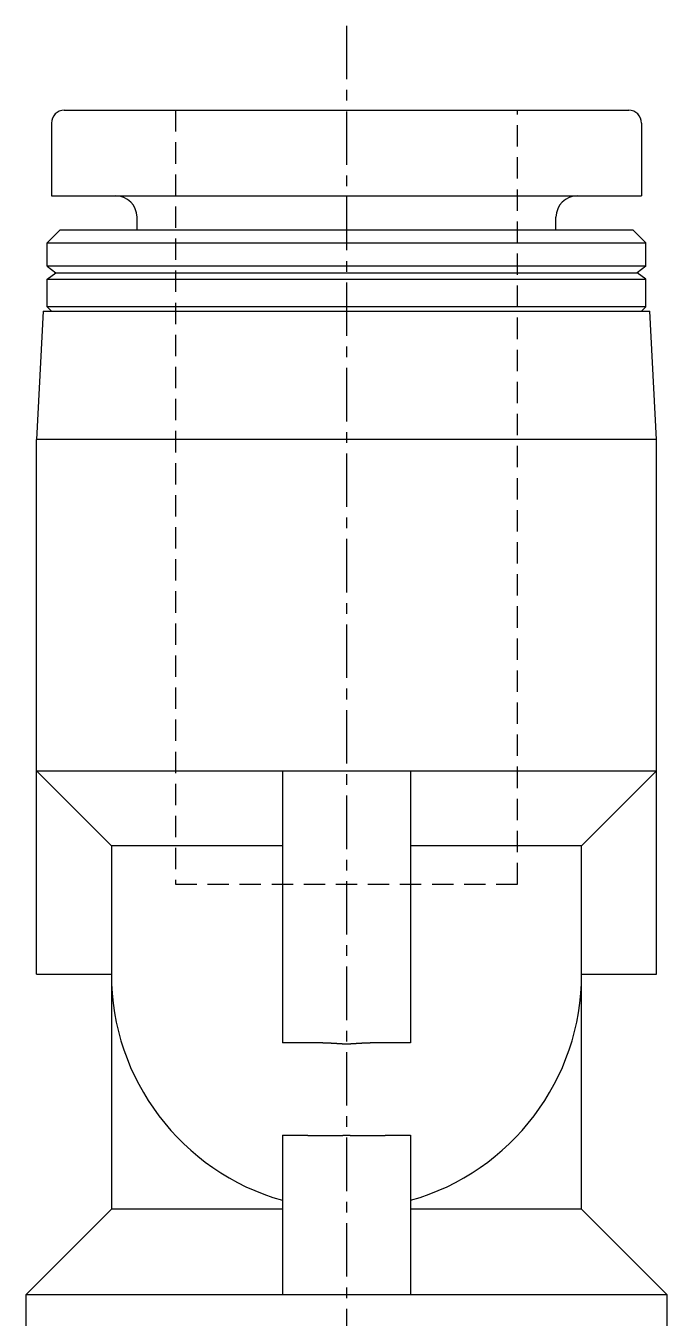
# Model space of a CAD drawing. Extents: x -2 to 109, y -27 to 83.
# Drawn here: x 92.69 to 107.69, y 22.41 to 52.63 of the extents above; entities that cross this region are included whole.
import ezdxf

# ---------------------------------------------------------------- set-up
doc = ezdxf.new("R2010")
doc.units = 0
doc.linetypes.add('CENTER', pattern=[2, 1.25, -0.25, 0.25, -0.25])
doc.linetypes.add('DASHED', pattern=[0.75, 0.5, -0.25])
doc.layers.get('0').update_dxf_attribs({"linetype": 'CONTINUOUS'})
doc.layers.add('CENTER', color=1, linetype='CENTER')

msp = doc.modelspace()

# ---------------------------------------------------------------- linework, layer by layer
at = {"color": 7, "linetype": 'CONTINUOUS'}
for p, q in [((93.587, 50.652), (106.787, 50.652)), ((93.287, 50.352), (93.287, 48.652)), ((107.087, 50.352), (107.087, 48.652)), ((93.287, 48.652), (107.087, 48.652)), ((95.287, 47.852), (95.287, 48.152)), ((105.087, 47.852), (105.087, 48.152)), ((93.187, 47.552), (93.487, 47.852)), ((93.487, 47.852), (106.887, 47.852)), ((107.187, 47.552), (106.887, 47.852)), ((93.187, 47.552), (107.187, 47.552)), ((93.187, 47.002), (93.187, 47.552)), ((107.187, 47.002), (107.187, 47.552)), ((107.187, 47.002), (93.187, 47.002)), ((93.187, 47.002), (93.387, 46.852)), ((93.187, 46.702), (93.387, 46.852)), ((93.387, 46.852), (106.987, 46.852)), ((107.187, 47.002), (106.987, 46.852)), ((107.187, 46.702), (106.987, 46.852)), ((93.187, 46.702), (107.187, 46.702)), ((93.187, 46.052), (93.187, 46.702)), ((107.187, 46.052), (107.187, 46.702)), ((93.094, 45.952), (92.937, 42.952)), ((93.094, 45.952), (107.28, 45.952)), ((107.187, 46.052), (93.187, 46.052)), ((93.287, 45.952), (93.187, 46.052)), ((107.087, 45.952), (107.187, 46.052)), ((107.437, 42.952), (107.28, 45.952)), ((92.937, 30.452), (92.937, 42.952)), ((107.437, 42.952), (92.937, 42.952)), ((107.437, 30.452), (107.437, 42.952)), ((92.937, 35.202), (94.687, 33.452)), ((92.937, 35.202), (107.437, 35.202)), ((98.687, 35.202), (98.687, 28.845)), ((101.687, 35.202), (101.687, 28.845)), ((105.687, 33.452), (107.437, 35.202)), ((94.687, 33.452), (94.687, 24.952)), ((98.687, 33.452), (94.687, 33.452)), ((105.687, 33.452), (101.687, 33.452)), ((105.687, 24.952), (105.687, 33.452)), ((92.937, 30.452), (94.687, 30.452)), ((105.687, 30.452), (107.437, 30.452)), ((98.687, 26.686), (98.687, 22.952)), ((101.687, 26.686), (101.687, 22.952)), ((94.687, 24.952), (92.687, 22.952)), ((98.687, 24.952), (94.687, 24.952)), ((105.687, 24.952), (101.687, 24.952)), ((107.687, 22.952), (105.687, 24.952)), ((107.687, 22.952), (92.687, 22.952)), ((92.687, 22.952), (92.687, 19.952)), ((107.687, 19.952), (107.687, 22.952))]:
    msp.add_line(p, q, dxfattribs=at)
at = {"color": 3, "linetype": 'DASHED'}
for p, q in [((96.187, 50.652), (96.187, 32.552)), ((104.187, 32.552), (104.187, 50.652)), ((96.187, 32.552), (104.187, 32.552))]:
    msp.add_line(p, q, dxfattribs=at)
at = {"color": 7}
for points in [[(100.187, 28.809, 0), (100.184, 28.809, 0), (100.18, 28.809, 0), (100.177, 28.81, 0), (100.174, 28.81, 0), (100.17, 28.81, 0), (100.167, 28.811, 0), (100.164, 28.811, 0), (100.16, 28.811, 0), (100.157, 28.811, 0), (100.154, 28.811, 0), (100.15, 28.812, 0), (100.147, 28.812, 0), (100.143, 28.812, 0), (100.14, 28.812, 0), (100.137, 28.813, 0), (100.133, 28.813, 0), (100.13, 28.813, 0), (100.127, 28.813, 0), (100.123, 28.814, 0), (100.12, 28.814, 0), (100.117, 28.814, 0), (100.113, 28.814, 0), (100.11, 28.814, 0), (100.107, 28.815, 0), (100.103, 28.815, 0), (100.1, 28.815, 0), (100.097, 28.816, 0), (100.093, 28.816, 0), (100.09, 28.816, 0), (100.087, 28.816, 0), (100.083, 28.817, 0), (100.08, 28.817, 0), (100.076, 28.817, 0), (100.073, 28.817, 0), (100.07, 28.817, 0), (100.066, 28.818, 0), (100.063, 28.818, 0), (100.06, 28.818, 0), (100.056, 28.818, 0), (100.053, 28.819, 0), (100.05, 28.819, 0), (100.046, 28.819, 0), (100.043, 28.819, 0), (100.04, 28.82, 0), (100.036, 28.82, 0), (100.033, 28.82, 0), (100.03, 28.82, 0), (100.026, 28.82, 0), (100.023, 28.821, 0), (100.02, 28.821, 0), (100.016, 28.821, 0), (100.013, 28.821, 0), (100.009, 28.822, 0), (100.006, 28.822, 0), (100.003, 28.822, 0), (99.999, 28.822, 0), (99.996, 28.823, 0), (99.993, 28.823, 0), (99.989, 28.823, 0), (99.986, 28.823, 0), (99.983, 28.823, 0), (99.979, 28.824, 0), (99.976, 28.824, 0), (99.973, 28.824, 0), (99.969, 28.824, 0), (99.966, 28.824, 0), (99.963, 28.825, 0), (99.959, 28.825, 0), (99.956, 28.825, 0), (99.953, 28.825, 0), (99.949, 28.825, 0), (99.946, 28.826, 0), (99.942, 28.826, 0), (99.939, 28.826, 0), (99.936, 28.826, 0), (99.932, 28.826, 0), (99.929, 28.826, 0), (99.926, 28.827, 0), (99.922, 28.827, 0), (99.919, 28.827, 0), (99.916, 28.827, 0), (99.912, 28.828, 0), (99.909, 28.828, 0), (99.906, 28.828, 0), (99.902, 28.828, 0), (99.899, 28.828, 0), (99.895, 28.828, 0), (99.892, 28.828, 0), (99.889, 28.829, 0), (99.885, 28.829, 0), (99.882, 28.829, 0), (99.879, 28.829, 0), (99.875, 28.829, 0), (99.872, 28.83, 0), (99.869, 28.83, 0), (99.865, 28.83, 0), (99.862, 28.83, 0), (99.859, 28.83, 0), (99.855, 28.83, 0), (99.852, 28.831, 0), (99.849, 28.831, 0), (99.845, 28.831, 0), (99.842, 28.831, 0), (99.838, 28.831, 0), (99.835, 28.831, 0), (99.832, 28.831, 0), (99.828, 28.832, 0), (99.825, 28.832, 0), (99.822, 28.832, 0), (99.818, 28.832, 0), (99.815, 28.832, 0), (99.812, 28.832, 0), (99.808, 28.833, 0), (99.805, 28.833, 0), (99.802, 28.833, 0), (99.798, 28.833, 0), (99.795, 28.833, 0), (99.791, 28.833, 0), (99.788, 28.834, 0), (99.785, 28.834, 0), (99.781, 28.834, 0), (99.778, 28.834, 0), (99.775, 28.834, 0), (99.771, 28.834, 0), (99.768, 28.834, 0), (99.765, 28.834, 0), (99.761, 28.835, 0), (99.758, 28.835, 0), (99.755, 28.835, 0), (99.751, 28.835, 0), (99.748, 28.835, 0), (99.745, 28.835, 0), (99.741, 28.835, 0), (99.738, 28.836, 0), (99.734, 28.836, 0), (99.731, 28.836, 0), (99.728, 28.836, 0), (99.724, 28.836, 0), (99.721, 28.836, 0), (99.718, 28.836, 0), (99.714, 28.837, 0), (99.711, 28.837, 0), (99.708, 28.837, 0), (99.704, 28.837, 0), (99.701, 28.837, 0), (99.698, 28.837, 0), (99.694, 28.837, 0), (99.691, 28.837, 0), (99.688, 28.838, 0), (99.684, 28.838, 0), (99.681, 28.838, 0), (99.677, 28.838, 0), (99.674, 28.838, 0), (99.671, 28.838, 0), (99.667, 28.838, 0), (99.664, 28.838, 0), (99.661, 28.838, 0), (99.657, 28.839, 0), (99.654, 28.839, 0), (99.651, 28.839, 0), (99.647, 28.839, 0), (99.644, 28.839, 0), (99.641, 28.839, 0), (99.637, 28.839, 0), (99.634, 28.839, 0), (99.63, 28.84, 0), (99.627, 28.84, 0), (99.624, 28.84, 0), (99.62, 28.84, 0), (99.617, 28.84, 0), (99.614, 28.84, 0), (99.61, 28.84, 0), (99.607, 28.84, 0), (99.604, 28.84, 0), (99.6, 28.84, 0), (99.597, 28.84, 0), (99.594, 28.84, 0), (99.59, 28.841, 0), (99.587, 28.841, 0), (99.584, 28.841, 0), (99.58, 28.841, 0), (99.577, 28.841, 0), (99.573, 28.841, 0), (99.57, 28.841, 0), (99.567, 28.841, 0), (99.563, 28.841, 0), (99.56, 28.841, 0), (99.557, 28.841, 0), (99.553, 28.842, 0), (99.55, 28.842, 0), (99.547, 28.842, 0), (99.543, 28.842, 0), (99.54, 28.842, 0), (99.537, 28.842, 0), (99.533, 28.842, 0), (99.53, 28.842, 0), (99.526, 28.842, 0), (99.523, 28.842, 0), (99.52, 28.842, 0), (99.516, 28.842, 0), (99.513, 28.843, 0), (99.51, 28.843, 0), (99.506, 28.843, 0), (99.503, 28.843, 0), (99.5, 28.843, 0), (99.496, 28.843, 0), (99.493, 28.843, 0), (99.49, 28.843, 0), (99.486, 28.843, 0), (99.483, 28.843, 0), (99.479, 28.843, 0), (99.476, 28.843, 0), (99.473, 28.843, 0), (99.469, 28.843, 0), (99.466, 28.843, 0), (99.463, 28.843, 0), (99.459, 28.843, 0), (99.456, 28.843, 0), (99.453, 28.843, 0), (99.449, 28.844, 0), (99.446, 28.844, 0), (99.442, 28.844, 0), (99.439, 28.844, 0), (99.436, 28.844, 0), (99.432, 28.844, 0), (99.429, 28.844, 0), (99.426, 28.844, 0), (99.422, 28.844, 0), (99.419, 28.844, 0), (99.416, 28.844, 0), (99.412, 28.844, 0), (99.409, 28.844, 0), (99.406, 28.844, 0), (99.402, 28.844, 0), (99.399, 28.844, 0), (99.395, 28.844, 0), (99.392, 28.844, 0), (99.389, 28.844, 0), (99.385, 28.844, 0), (99.382, 28.844, 0), (99.379, 28.844, 0), (99.375, 28.844, 0), (99.372, 28.845, 0), (99.369, 28.845, 0), (99.365, 28.845, 0), (99.362, 28.845, 0), (99.359, 28.845, 0), (99.355, 28.845, 0), (99.352, 28.845, 0), (99.349, 28.845, 0), (99.345, 28.845, 0), (99.342, 28.845, 0), (99.338, 28.845, 0), (99.335, 28.845, 0), (99.332, 28.845, 0), (99.328, 28.845, 0), (99.325, 28.845, 0), (99.322, 28.845, 0), (99.318, 28.845, 0), (99.315, 28.845, 0), (99.311, 28.845, 0), (99.308, 28.845, 0), (99.305, 28.845, 0), (99.302, 28.845, 0), (99.298, 28.845, 0), (99.295, 28.845, 0), (99.291, 28.845, 0), (99.288, 28.845, 0), (99.285, 28.845, 0), (99.281, 28.845, 0), (99.278, 28.845, 0), (99.275, 28.845, 0), (99.271, 28.845, 0), (99.268, 28.845, 0), (99.264, 28.845, 0), (99.261, 28.845, 0), (99.258, 28.845, 0), (99.254, 28.845, 0), (99.251, 28.845, 0), (99.248, 28.845, 0), (99.244, 28.845, 0), (99.241, 28.845, 0), (99.238, 28.845, 0), (99.234, 28.845, 0), (99.231, 28.845, 0), (99.228, 28.845, 0), (99.224, 28.845, 0), (99.221, 28.845, 0), (99.218, 28.845, 0), (99.214, 28.845, 0), (99.211, 28.845, 0), (99.207, 28.845, 0), (99.204, 28.845, 0), (99.201, 28.845, 0), (99.197, 28.845, 0), (99.194, 28.845, 0), (99.191, 28.845, 0), (99.187, 28.845, 0), (99.184, 28.845, 0), (99.181, 28.845, 0), (99.177, 28.845, 0), (99.174, 28.845, 0), (99.171, 28.845, 0), (99.167, 28.845, 0), (99.164, 28.845, 0), (99.16, 28.845, 0), (99.157, 28.845, 0), (99.154, 28.845, 0), (99.15, 28.845, 0), (99.147, 28.845, 0), (99.144, 28.845, 0), (99.14, 28.845, 0), (99.137, 28.844, 0), (99.134, 28.844, 0), (99.13, 28.844, 0), (99.127, 28.844, 0), (99.124, 28.844, 0), (99.12, 28.844, 0), (99.117, 28.844, 0), (99.113, 28.844, 0), (99.11, 28.844, 0), (99.107, 28.844, 0), (99.103, 28.844, 0), (99.1, 28.844, 0), (99.097, 28.844, 0), (99.093, 28.844, 0), (99.09, 28.844, 0), (99.087, 28.844, 0), (99.083, 28.844, 0), (99.08, 28.844, 0), (99.076, 28.844, 0), (99.073, 28.844, 0), (99.07, 28.844, 0), (99.066, 28.844, 0), (99.063, 28.844, 0), (99.06, 28.844, 0), (99.056, 28.844, 0), (99.053, 28.844, 0), (99.05, 28.844, 0), (99.046, 28.844, 0), (99.043, 28.844, 0), (99.04, 28.843, 0), (99.036, 28.843, 0), (99.033, 28.843, 0), (99.029, 28.843, 0), (99.026, 28.843, 0), (99.023, 28.843, 0), (99.019, 28.843, 0), (99.016, 28.843, 0), (99.013, 28.843, 0), (99.009, 28.843, 0), (99.006, 28.843, 0), (99.003, 28.843, 0), (98.999, 28.843, 0), (98.996, 28.843, 0), (98.993, 28.843, 0), (98.989, 28.843, 0), (98.986, 28.843, 0), (98.983, 28.843, 0), (98.979, 28.843, 0), (98.976, 28.843, 0), (98.972, 28.843, 0), (98.969, 28.843, 0), (98.966, 28.843, 0), (98.962, 28.843, 0), (98.959, 28.843, 0), (98.956, 28.843, 0), (98.952, 28.843, 0), (98.949, 28.842, 0), (98.945, 28.842, 0), (98.942, 28.842, 0), (98.939, 28.842, 0), (98.936, 28.842, 0), (98.932, 28.842, 0), (98.929, 28.842, 0), (98.925, 28.842, 0), (98.922, 28.842, 0), (98.919, 28.842, 0), (98.915, 28.842, 0), (98.912, 28.842, 0), (98.909, 28.842, 0), (98.905, 28.842, 0), (98.902, 28.842, 0), (98.898, 28.842, 0), (98.895, 28.842, 0), (98.892, 28.842, 0), (98.888, 28.842, 0), (98.885, 28.842, 0), (98.882, 28.842, 0), (98.878, 28.842, 0), (98.875, 28.842, 0), (98.872, 28.842, 0), (98.868, 28.842, 0), (98.865, 28.842, 0), (98.862, 28.842, 0), (98.858, 28.842, 0), (98.855, 28.842, 0), (98.852, 28.842, 0), (98.848, 28.842, 0), (98.845, 28.841, 0), (98.841, 28.841, 0), (98.838, 28.841, 0), (98.835, 28.841, 0), (98.831, 28.841, 0), (98.828, 28.841, 0), (98.825, 28.841, 0), (98.821, 28.841, 0), (98.818, 28.842, 0), (98.815, 28.842, 0), (98.811, 28.842, 0), (98.808, 28.842, 0), (98.805, 28.842, 0), (98.801, 28.842, 0), (98.798, 28.842, 0), (98.794, 28.842, 0), (98.791, 28.842, 0), (98.788, 28.842, 0), (98.784, 28.842, 0), (98.781, 28.842, 0), (98.778, 28.842, 0), (98.774, 28.842, 0), (98.771, 28.842, 0), (98.768, 28.842, 0), (98.764, 28.842, 0), (98.761, 28.842, 0), (98.757, 28.842, 0), (98.754, 28.842, 0), (98.751, 28.842, 0), (98.747, 28.843, 0), (98.744, 28.843, 0), (98.741, 28.843, 0), (98.737, 28.843, 0), (98.734, 28.843, 0), (98.731, 28.843, 0), (98.727, 28.843, 0), (98.724, 28.843, 0), (98.721, 28.843, 0), (98.717, 28.843, 0), (98.714, 28.844, 0), (98.71, 28.844, 0), (98.707, 28.844, 0), (98.704, 28.844, 0), (98.7, 28.844, 0), (98.697, 28.844, 0), (98.694, 28.844, 0), (98.69, 28.845, 0), (98.687, 28.845, 0)], [(101.687, 28.845, 0), (101.684, 28.845, 0), (101.68, 28.844, 0), (101.677, 28.844, 0), (101.674, 28.844, 0), (101.67, 28.844, 0), (101.667, 28.844, 0), (101.664, 28.844, 0), (101.66, 28.844, 0), (101.657, 28.843, 0), (101.653, 28.843, 0), (101.65, 28.843, 0), (101.647, 28.843, 0), (101.643, 28.843, 0), (101.64, 28.843, 0), (101.637, 28.843, 0), (101.633, 28.843, 0), (101.63, 28.843, 0), (101.627, 28.843, 0), (101.623, 28.842, 0), (101.62, 28.842, 0), (101.617, 28.842, 0), (101.613, 28.842, 0), (101.61, 28.842, 0), (101.606, 28.842, 0), (101.603, 28.842, 0), (101.6, 28.842, 0), (101.596, 28.842, 0), (101.593, 28.842, 0), (101.59, 28.842, 0), (101.586, 28.842, 0), (101.583, 28.842, 0), (101.58, 28.842, 0), (101.576, 28.842, 0), (101.573, 28.842, 0), (101.57, 28.842, 0), (101.566, 28.842, 0), (101.563, 28.842, 0), (101.559, 28.842, 0), (101.556, 28.842, 0), (101.553, 28.841, 0), (101.549, 28.841, 0), (101.546, 28.841, 0), (101.543, 28.841, 0), (101.539, 28.841, 0), (101.536, 28.841, 0), (101.533, 28.841, 0), (101.529, 28.841, 0), (101.526, 28.842, 0), (101.523, 28.842, 0), (101.519, 28.842, 0), (101.516, 28.842, 0), (101.512, 28.842, 0), (101.509, 28.842, 0), (101.506, 28.842, 0), (101.502, 28.842, 0), (101.499, 28.842, 0), (101.496, 28.842, 0), (101.492, 28.842, 0), (101.489, 28.842, 0), (101.486, 28.842, 0), (101.482, 28.842, 0), (101.479, 28.842, 0), (101.476, 28.842, 0), (101.472, 28.842, 0), (101.469, 28.842, 0), (101.465, 28.842, 0), (101.462, 28.842, 0), (101.459, 28.842, 0), (101.455, 28.842, 0), (101.452, 28.842, 0), (101.449, 28.842, 0), (101.445, 28.842, 0), (101.442, 28.842, 0), (101.439, 28.842, 0), (101.435, 28.842, 0), (101.432, 28.842, 0), (101.428, 28.842, 0), (101.425, 28.842, 0), (101.422, 28.843, 0), (101.418, 28.843, 0), (101.415, 28.843, 0), (101.412, 28.843, 0), (101.408, 28.843, 0), (101.405, 28.843, 0), (101.402, 28.843, 0), (101.398, 28.843, 0), (101.395, 28.843, 0), (101.392, 28.843, 0), (101.388, 28.843, 0), (101.385, 28.843, 0), (101.381, 28.843, 0), (101.378, 28.843, 0), (101.375, 28.843, 0), (101.371, 28.843, 0), (101.368, 28.843, 0), (101.365, 28.843, 0), (101.361, 28.843, 0), (101.358, 28.843, 0), (101.355, 28.843, 0), (101.351, 28.843, 0), (101.348, 28.843, 0), (101.345, 28.843, 0), (101.341, 28.843, 0), (101.338, 28.843, 0), (101.334, 28.843, 0), (101.331, 28.844, 0), (101.328, 28.844, 0), (101.324, 28.844, 0), (101.321, 28.844, 0), (101.318, 28.844, 0), (101.314, 28.844, 0), (101.311, 28.844, 0), (101.308, 28.844, 0), (101.304, 28.844, 0), (101.301, 28.844, 0), (101.298, 28.844, 0), (101.294, 28.844, 0), (101.291, 28.844, 0), (101.287, 28.844, 0), (101.284, 28.844, 0), (101.281, 28.844, 0), (101.277, 28.844, 0), (101.274, 28.844, 0), (101.271, 28.844, 0), (101.267, 28.844, 0), (101.264, 28.844, 0), (101.261, 28.844, 0), (101.257, 28.844, 0), (101.254, 28.844, 0), (101.251, 28.844, 0), (101.247, 28.844, 0), (101.244, 28.844, 0), (101.24, 28.844, 0), (101.237, 28.845, 0), (101.234, 28.845, 0), (101.23, 28.845, 0), (101.227, 28.845, 0), (101.224, 28.845, 0), (101.22, 28.845, 0), (101.217, 28.845, 0), (101.214, 28.845, 0), (101.21, 28.845, 0), (101.207, 28.845, 0), (101.204, 28.845, 0), (101.2, 28.845, 0), (101.197, 28.845, 0), (101.193, 28.845, 0), (101.19, 28.845, 0), (101.187, 28.845, 0), (101.183, 28.845, 0), (101.18, 28.845, 0), (101.177, 28.845, 0), (101.173, 28.845, 0), (101.17, 28.845, 0), (101.167, 28.845, 0), (101.163, 28.845, 0), (101.16, 28.845, 0), (101.157, 28.845, 0), (101.153, 28.845, 0), (101.15, 28.845, 0), (101.146, 28.845, 0), (101.143, 28.845, 0), (101.14, 28.845, 0), (101.136, 28.845, 0), (101.133, 28.845, 0), (101.13, 28.845, 0), (101.126, 28.845, 0), (101.123, 28.845, 0), (101.12, 28.845, 0), (101.116, 28.845, 0), (101.113, 28.845, 0), (101.11, 28.845, 0), (101.106, 28.845, 0), (101.103, 28.845, 0), (101.099, 28.845, 0), (101.096, 28.845, 0), (101.093, 28.845, 0), (101.089, 28.845, 0), (101.086, 28.845, 0), (101.083, 28.845, 0), (101.079, 28.845, 0), (101.076, 28.845, 0), (101.073, 28.845, 0), (101.069, 28.845, 0), (101.066, 28.845, 0), (101.062, 28.845, 0), (101.059, 28.845, 0), (101.056, 28.845, 0), (101.052, 28.845, 0), (101.049, 28.845, 0), (101.046, 28.845, 0), (101.042, 28.845, 0), (101.039, 28.845, 0), (101.036, 28.845, 0), (101.032, 28.845, 0), (101.029, 28.845, 0), (101.026, 28.845, 0), (101.022, 28.845, 0), (101.019, 28.845, 0), (101.015, 28.845, 0), (101.012, 28.845, 0), (101.009, 28.845, 0), (101.005, 28.845, 0), (101.002, 28.845, 0), (100.999, 28.844, 0), (100.995, 28.844, 0), (100.992, 28.844, 0), (100.989, 28.844, 0), (100.985, 28.844, 0), (100.982, 28.844, 0), (100.979, 28.844, 0), (100.975, 28.844, 0), (100.972, 28.844, 0), (100.968, 28.844, 0), (100.965, 28.844, 0), (100.962, 28.844, 0), (100.958, 28.844, 0), (100.955, 28.844, 0), (100.952, 28.844, 0), (100.948, 28.844, 0), (100.945, 28.844, 0), (100.942, 28.844, 0), (100.938, 28.844, 0), (100.935, 28.844, 0), (100.932, 28.844, 0), (100.928, 28.844, 0), (100.925, 28.844, 0), (100.921, 28.843, 0), (100.918, 28.843, 0), (100.915, 28.843, 0), (100.911, 28.843, 0), (100.908, 28.843, 0), (100.905, 28.843, 0), (100.901, 28.843, 0), (100.898, 28.843, 0), (100.895, 28.843, 0), (100.891, 28.843, 0), (100.888, 28.843, 0), (100.885, 28.843, 0), (100.881, 28.843, 0), (100.878, 28.843, 0), (100.874, 28.843, 0), (100.871, 28.843, 0), (100.868, 28.843, 0), (100.864, 28.843, 0), (100.861, 28.843, 0), (100.858, 28.842, 0), (100.854, 28.842, 0), (100.851, 28.842, 0), (100.848, 28.842, 0), (100.844, 28.842, 0), (100.841, 28.842, 0), (100.838, 28.842, 0), (100.834, 28.842, 0), (100.831, 28.842, 0), (100.827, 28.842, 0), (100.824, 28.842, 0), (100.821, 28.842, 0), (100.817, 28.841, 0), (100.814, 28.841, 0), (100.811, 28.841, 0), (100.807, 28.841, 0), (100.804, 28.841, 0), (100.801, 28.841, 0), (100.797, 28.841, 0), (100.794, 28.841, 0), (100.791, 28.841, 0), (100.787, 28.841, 0), (100.784, 28.841, 0), (100.78, 28.84, 0), (100.777, 28.84, 0), (100.774, 28.84, 0), (100.77, 28.84, 0), (100.767, 28.84, 0), (100.764, 28.84, 0), (100.76, 28.84, 0), (100.757, 28.84, 0), (100.754, 28.84, 0), (100.75, 28.84, 0), (100.747, 28.84, 0), (100.744, 28.84, 0), (100.74, 28.839, 0), (100.737, 28.839, 0), (100.733, 28.839, 0), (100.73, 28.839, 0), (100.727, 28.839, 0), (100.723, 28.839, 0), (100.72, 28.839, 0), (100.717, 28.839, 0), (100.713, 28.838, 0), (100.71, 28.838, 0), (100.707, 28.838, 0), (100.703, 28.838, 0), (100.7, 28.838, 0), (100.697, 28.838, 0), (100.693, 28.838, 0), (100.69, 28.838, 0), (100.686, 28.838, 0), (100.683, 28.837, 0), (100.68, 28.837, 0), (100.676, 28.837, 0), (100.673, 28.837, 0), (100.67, 28.837, 0), (100.666, 28.837, 0), (100.663, 28.837, 0), (100.66, 28.837, 0), (100.656, 28.836, 0), (100.653, 28.836, 0), (100.65, 28.836, 0), (100.646, 28.836, 0), (100.643, 28.836, 0), (100.64, 28.836, 0), (100.636, 28.836, 0), (100.633, 28.835, 0), (100.629, 28.835, 0), (100.626, 28.835, 0), (100.623, 28.835, 0), (100.619, 28.835, 0), (100.616, 28.835, 0), (100.613, 28.835, 0), (100.609, 28.834, 0), (100.606, 28.834, 0), (100.603, 28.834, 0), (100.599, 28.834, 0), (100.596, 28.834, 0), (100.593, 28.834, 0), (100.589, 28.834, 0), (100.586, 28.834, 0), (100.582, 28.833, 0), (100.579, 28.833, 0), (100.576, 28.833, 0), (100.572, 28.833, 0), (100.569, 28.833, 0), (100.566, 28.833, 0), (100.562, 28.832, 0), (100.559, 28.832, 0), (100.556, 28.832, 0), (100.552, 28.832, 0), (100.549, 28.832, 0), (100.546, 28.832, 0), (100.542, 28.831, 0), (100.539, 28.831, 0), (100.536, 28.831, 0), (100.532, 28.831, 0), (100.529, 28.831, 0), (100.525, 28.831, 0), (100.522, 28.831, 0), (100.519, 28.83, 0), (100.515, 28.83, 0), (100.512, 28.83, 0), (100.509, 28.83, 0), (100.505, 28.83, 0), (100.502, 28.83, 0), (100.499, 28.829, 0), (100.495, 28.829, 0), (100.492, 28.829, 0), (100.489, 28.829, 0), (100.485, 28.829, 0), (100.482, 28.828, 0), (100.479, 28.828, 0), (100.475, 28.828, 0), (100.472, 28.828, 0), (100.468, 28.828, 0), (100.465, 28.828, 0), (100.462, 28.828, 0), (100.458, 28.827, 0), (100.455, 28.827, 0), (100.452, 28.827, 0), (100.448, 28.827, 0), (100.445, 28.826, 0), (100.442, 28.826, 0), (100.438, 28.826, 0), (100.435, 28.826, 0), (100.432, 28.826, 0), (100.428, 28.826, 0), (100.425, 28.825, 0), (100.422, 28.825, 0), (100.418, 28.825, 0), (100.415, 28.825, 0), (100.411, 28.825, 0), (100.408, 28.824, 0), (100.405, 28.824, 0), (100.401, 28.824, 0), (100.398, 28.824, 0), (100.395, 28.824, 0), (100.391, 28.823, 0), (100.388, 28.823, 0), (100.385, 28.823, 0), (100.381, 28.823, 0), (100.378, 28.823, 0), (100.375, 28.822, 0), (100.371, 28.822, 0), (100.368, 28.822, 0), (100.365, 28.822, 0), (100.361, 28.821, 0), (100.358, 28.821, 0), (100.354, 28.821, 0), (100.351, 28.821, 0), (100.348, 28.82, 0), (100.344, 28.82, 0), (100.341, 28.82, 0), (100.338, 28.82, 0), (100.334, 28.82, 0), (100.331, 28.819, 0), (100.328, 28.819, 0), (100.324, 28.819, 0), (100.321, 28.819, 0), (100.318, 28.818, 0), (100.314, 28.818, 0), (100.311, 28.818, 0), (100.308, 28.818, 0), (100.304, 28.817, 0), (100.301, 28.817, 0), (100.298, 28.817, 0), (100.294, 28.817, 0), (100.291, 28.817, 0), (100.287, 28.816, 0), (100.284, 28.816, 0), (100.281, 28.816, 0), (100.277, 28.816, 0), (100.274, 28.815, 0), (100.271, 28.815, 0), (100.267, 28.815, 0), (100.264, 28.814, 0), (100.261, 28.814, 0), (100.257, 28.814, 0), (100.254, 28.814, 0), (100.251, 28.814, 0), (100.247, 28.813, 0), (100.244, 28.813, 0), (100.241, 28.813, 0), (100.237, 28.813, 0), (100.234, 28.812, 0), (100.231, 28.812, 0), (100.227, 28.812, 0), (100.224, 28.812, 0), (100.221, 28.811, 0), (100.217, 28.811, 0), (100.214, 28.811, 0), (100.21, 28.811, 0), (100.207, 28.811, 0), (100.204, 28.81, 0), (100.2, 28.81, 0), (100.197, 28.81, 0), (100.194, 28.809, 0), (100.19, 28.809, 0), (100.187, 28.809, 0)], [(98.687, 26.686, 0), (98.69, 26.686, 0), (98.693, 26.686, 0), (98.696, 26.686, 0), (98.699, 26.686, 0), (98.702, 26.686, 0), (98.705, 26.686, 0), (98.708, 26.686, 0), (98.71, 26.686, 0), (98.713, 26.686, 0), (98.716, 26.686, 0), (98.719, 26.686, 0), (98.722, 26.686, 0), (98.725, 26.686, 0), (98.728, 26.686, 0), (98.731, 26.686, 0), (98.734, 26.686, 0), (98.737, 26.686, 0), (98.74, 26.686, 0), (98.743, 26.686, 0), (98.746, 26.686, 0), (98.749, 26.686, 0), (98.752, 26.686, 0), (98.754, 26.686, 0), (98.757, 26.686, 0), (98.76, 26.686, 0), (98.763, 26.686, 0), (98.766, 26.686, 0), (98.769, 26.686, 0), (98.772, 26.686, 0), (98.775, 26.686, 0), (98.778, 26.686, 0), (98.781, 26.686, 0), (98.784, 26.686, 0), (98.787, 26.686, 0), (98.79, 26.686, 0), (98.793, 26.686, 0), (98.796, 26.686, 0), (98.799, 26.686, 0), (98.802, 26.686, 0), (98.805, 26.686, 0), (98.807, 26.686, 0), (98.81, 26.686, 0), (98.813, 26.686, 0), (98.816, 26.686, 0), (98.819, 26.686, 0), (98.822, 26.686, 0), (98.825, 26.686, 0), (98.828, 26.686, 0), (98.831, 26.686, 0), (98.834, 26.686, 0), (98.837, 26.686, 0), (98.84, 26.686, 0), (98.843, 26.686, 0), (98.846, 26.686, 0), (98.849, 26.686, 0), (98.851, 26.686, 0), (98.854, 26.685, 0), (98.857, 26.685, 0), (98.86, 26.685, 0), (98.863, 26.685, 0), (98.866, 26.685, 0), (98.869, 26.685, 0), (98.872, 26.685, 0), (98.875, 26.685, 0), (98.878, 26.685, 0), (98.881, 26.685, 0), (98.884, 26.685, 0), (98.887, 26.685, 0), (98.89, 26.685, 0), (98.892, 26.685, 0), (98.895, 26.685, 0), (98.898, 26.685, 0), (98.901, 26.685, 0), (98.904, 26.685, 0), (98.907, 26.685, 0), (98.91, 26.685, 0), (98.913, 26.685, 0), (98.916, 26.685, 0), (98.919, 26.685, 0), (98.922, 26.685, 0), (98.925, 26.685, 0), (98.928, 26.685, 0), (98.931, 26.685, 0), (98.934, 26.685, 0), (98.937, 26.685, 0), (98.939, 26.685, 0), (98.942, 26.685, 0), (98.945, 26.685, 0), (98.948, 26.685, 0), (98.951, 26.685, 0), (98.954, 26.685, 0), (98.957, 26.685, 0), (98.96, 26.685, 0), (98.963, 26.685, 0), (98.966, 26.685, 0), (98.969, 26.685, 0), (98.972, 26.685, 0), (98.975, 26.685, 0), (98.978, 26.684, 0), (98.981, 26.684, 0), (98.984, 26.684, 0), (98.987, 26.684, 0), (98.989, 26.684, 0), (98.992, 26.684, 0), (98.995, 26.684, 0), (98.998, 26.684, 0), (99.001, 26.684, 0), (99.004, 26.684, 0), (99.007, 26.684, 0), (99.01, 26.684, 0), (99.013, 26.684, 0), (99.016, 26.684, 0), (99.019, 26.684, 0), (99.022, 26.684, 0), (99.025, 26.684, 0), (99.028, 26.684, 0), (99.031, 26.684, 0), (99.034, 26.684, 0), (99.036, 26.684, 0), (99.039, 26.684, 0), (99.042, 26.684, 0), (99.045, 26.684, 0), (99.048, 26.684, 0), (99.051, 26.684, 0), (99.054, 26.684, 0), (99.057, 26.684, 0), (99.06, 26.684, 0), (99.063, 26.684, 0), (99.066, 26.684, 0), (99.069, 26.684, 0), (99.072, 26.684, 0), (99.075, 26.683, 0), (99.078, 26.683, 0), (99.08, 26.683, 0), (99.083, 26.683, 0), (99.086, 26.683, 0), (99.089, 26.683, 0), (99.092, 26.683, 0), (99.095, 26.683, 0), (99.098, 26.683, 0), (99.101, 26.683, 0), (99.104, 26.683, 0), (99.107, 26.683, 0), (99.11, 26.683, 0), (99.113, 26.683, 0), (99.116, 26.683, 0), (99.119, 26.683, 0), (99.122, 26.683, 0), (99.124, 26.683, 0), (99.127, 26.683, 0), (99.13, 26.683, 0), (99.133, 26.683, 0), (99.136, 26.683, 0), (99.139, 26.683, 0), (99.142, 26.683, 0), (99.145, 26.683, 0), (99.148, 26.683, 0), (99.151, 26.683, 0), (99.154, 26.683, 0), (99.157, 26.683, 0), (99.16, 26.682, 0), (99.163, 26.682, 0), (99.166, 26.682, 0), (99.168, 26.682, 0), (99.171, 26.682, 0), (99.174, 26.682, 0), (99.177, 26.682, 0), (99.18, 26.682, 0), (99.183, 26.682, 0), (99.186, 26.682, 0), (99.189, 26.682, 0), (99.192, 26.682, 0), (99.195, 26.682, 0), (99.198, 26.682, 0), (99.201, 26.682, 0), (99.204, 26.682, 0), (99.207, 26.682, 0), (99.21, 26.682, 0), (99.213, 26.682, 0), (99.216, 26.682, 0), (99.218, 26.681, 0), (99.221, 26.681, 0), (99.224, 26.681, 0), (99.227, 26.681, 0), (99.23, 26.681, 0), (99.233, 26.681, 0), (99.236, 26.681, 0), (99.239, 26.681, 0), (99.242, 26.681, 0), (99.245, 26.681, 0), (99.248, 26.681, 0), (99.251, 26.681, 0), (99.254, 26.681, 0), (99.257, 26.681, 0), (99.26, 26.681, 0), (99.263, 26.681, 0), (99.265, 26.681, 0), (99.268, 26.681, 0), (99.271, 26.681, 0), (99.274, 26.681, 0), (99.277, 26.681, 0), (99.28, 26.681, 0), (99.283, 26.68, 0), (99.286, 26.68, 0), (99.289, 26.68, 0), (99.292, 26.68, 0), (99.295, 26.68, 0), (99.298, 26.68, 0), (99.301, 26.68, 0), (99.304, 26.68, 0), (99.306, 26.68, 0), (99.309, 26.68, 0), (99.312, 26.68, 0), (99.315, 26.68, 0), (99.318, 26.68, 0), (99.321, 26.68, 0), (99.324, 26.68, 0), (99.327, 26.68, 0), (99.33, 26.68, 0), (99.333, 26.68, 0), (99.336, 26.68, 0), (99.339, 26.68, 0), (99.342, 26.68, 0), (99.345, 26.68, 0), (99.348, 26.679, 0), (99.35, 26.679, 0), (99.353, 26.679, 0), (99.356, 26.679, 0), (99.359, 26.679, 0), (99.362, 26.679, 0), (99.365, 26.679, 0), (99.368, 26.679, 0), (99.371, 26.679, 0), (99.374, 26.679, 0), (99.377, 26.679, 0), (99.38, 26.679, 0), (99.383, 26.679, 0), (99.386, 26.679, 0), (99.389, 26.679, 0), (99.392, 26.679, 0), (99.395, 26.679, 0), (99.397, 26.678, 0), (99.4, 26.678, 0), (99.403, 26.678, 0), (99.406, 26.678, 0), (99.409, 26.678, 0), (99.412, 26.678, 0), (99.415, 26.678, 0), (99.418, 26.678, 0), (99.421, 26.678, 0), (99.424, 26.678, 0), (99.427, 26.678, 0), (99.43, 26.678, 0), (99.433, 26.678, 0), (99.436, 26.678, 0), (99.439, 26.678, 0), (99.442, 26.678, 0), (99.445, 26.678, 0), (99.447, 26.678, 0), (99.45, 26.678, 0), (99.453, 26.677, 0), (99.456, 26.677, 0), (99.459, 26.677, 0), (99.462, 26.677, 0), (99.465, 26.677, 0), (99.468, 26.677, 0), (99.471, 26.677, 0), (99.474, 26.677, 0), (99.477, 26.677, 0), (99.48, 26.677, 0), (99.483, 26.677, 0), (99.486, 26.677, 0), (99.489, 26.677, 0), (99.492, 26.677, 0), (99.494, 26.677, 0), (99.497, 26.677, 0), (99.5, 26.677, 0), (99.503, 26.677, 0), (99.506, 26.677, 0), (99.509, 26.677, 0), (99.512, 26.677, 0), (99.515, 26.676, 0), (99.518, 26.676, 0), (99.521, 26.676, 0), (99.524, 26.676, 0), (99.527, 26.676, 0), (99.53, 26.676, 0), (99.533, 26.676, 0), (99.535, 26.676, 0), (99.538, 26.676, 0), (99.541, 26.676, 0), (99.544, 26.676, 0), (99.547, 26.676, 0), (99.55, 26.676, 0), (99.553, 26.676, 0), (99.556, 26.676, 0), (99.559, 26.676, 0), (99.562, 26.676, 0), (99.565, 26.675, 0), (99.568, 26.675, 0), (99.571, 26.675, 0), (99.574, 26.675, 0), (99.577, 26.675, 0), (99.579, 26.675, 0), (99.582, 26.675, 0), (99.585, 26.675, 0), (99.588, 26.675, 0), (99.591, 26.675, 0), (99.594, 26.675, 0), (99.597, 26.675, 0), (99.6, 26.675, 0), (99.603, 26.675, 0), (99.606, 26.675, 0), (99.609, 26.675, 0), (99.612, 26.675, 0), (99.615, 26.675, 0), (99.618, 26.675, 0), (99.621, 26.675, 0), (99.624, 26.675, 0), (99.626, 26.675, 0), (99.629, 26.674, 0), (99.632, 26.674, 0), (99.635, 26.674, 0), (99.638, 26.674, 0), (99.641, 26.674, 0), (99.644, 26.674, 0), (99.647, 26.674, 0), (99.65, 26.674, 0), (99.653, 26.674, 0), (99.656, 26.674, 0), (99.659, 26.674, 0), (99.662, 26.674, 0), (99.665, 26.674, 0), (99.668, 26.674, 0), (99.671, 26.674, 0), (99.674, 26.674, 0), (99.676, 26.674, 0), (99.679, 26.674, 0), (99.682, 26.674, 0), (99.685, 26.674, 0), (99.688, 26.674, 0), (99.691, 26.674, 0), (99.694, 26.674, 0), (99.697, 26.674, 0), (99.7, 26.674, 0), (99.703, 26.674, 0), (99.706, 26.674, 0), (99.709, 26.674, 0), (99.712, 26.674, 0), (99.715, 26.674, 0), (99.718, 26.674, 0), (99.721, 26.674, 0), (99.723, 26.673, 0), (99.726, 26.673, 0), (99.729, 26.673, 0), (99.732, 26.673, 0), (99.735, 26.673, 0), (99.738, 26.673, 0), (99.741, 26.673, 0), (99.744, 26.673, 0), (99.747, 26.673, 0), (99.75, 26.673, 0), (99.753, 26.673, 0), (99.756, 26.673, 0), (99.759, 26.673, 0), (99.762, 26.673, 0), (99.764, 26.673, 0), (99.767, 26.673, 0), (99.77, 26.673, 0), (99.773, 26.673, 0), (99.776, 26.673, 0), (99.779, 26.673, 0), (99.782, 26.673, 0), (99.785, 26.673, 0), (99.788, 26.673, 0), (99.791, 26.673, 0), (99.794, 26.673, 0), (99.797, 26.673, 0), (99.8, 26.673, 0), (99.803, 26.673, 0), (99.806, 26.673, 0), (99.808, 26.673, 0), (99.811, 26.673, 0), (99.814, 26.673, 0), (99.817, 26.673, 0), (99.82, 26.673, 0), (99.823, 26.673, 0), (99.826, 26.673, 0), (99.829, 26.673, 0), (99.832, 26.673, 0), (99.835, 26.673, 0), (99.838, 26.673, 0), (99.841, 26.673, 0), (99.844, 26.673, 0), (99.847, 26.673, 0), (99.85, 26.673, 0), (99.853, 26.673, 0), (99.856, 26.673, 0), (99.859, 26.673, 0), (99.861, 26.673, 0), (99.864, 26.673, 0), (99.867, 26.673, 0), (99.87, 26.673, 0), (99.873, 26.673, 0), (99.876, 26.673, 0), (99.879, 26.673, 0), (99.882, 26.673, 0), (99.885, 26.673, 0), (99.888, 26.674, 0), (99.891, 26.674, 0), (99.894, 26.674, 0), (99.897, 26.674, 0), (99.9, 26.674, 0), (99.903, 26.674, 0), (99.905, 26.674, 0), (99.908, 26.674, 0), (99.911, 26.674, 0), (99.914, 26.674, 0), (99.917, 26.674, 0), (99.92, 26.674, 0), (99.923, 26.674, 0), (99.926, 26.674, 0), (99.929, 26.674, 0), (99.932, 26.674, 0), (99.935, 26.674, 0), (99.938, 26.674, 0), (99.941, 26.674, 0), (99.944, 26.674, 0), (99.947, 26.674, 0), (99.95, 26.674, 0), (99.952, 26.674, 0), (99.955, 26.675, 0), (99.958, 26.675, 0), (99.961, 26.675, 0), (99.964, 26.675, 0), (99.967, 26.675, 0), (99.97, 26.675, 0), (99.973, 26.675, 0), (99.976, 26.675, 0), (99.979, 26.675, 0), (99.982, 26.675, 0), (99.985, 26.675, 0), (99.988, 26.675, 0), (99.991, 26.675, 0), (99.993, 26.676, 0), (99.996, 26.676, 0), (99.999, 26.676, 0), (100.002, 26.676, 0), (100.005, 26.676, 0), (100.008, 26.676, 0), (100.011, 26.676, 0), (100.014, 26.676, 0), (100.017, 26.676, 0), (100.02, 26.676, 0), (100.023, 26.677, 0), (100.026, 26.677, 0), (100.029, 26.677, 0), (100.032, 26.677, 0), (100.035, 26.677, 0), (100.038, 26.677, 0), (100.04, 26.677, 0), (100.043, 26.677, 0), (100.046, 26.677, 0), (100.049, 26.678, 0), (100.052, 26.678, 0), (100.055, 26.678, 0), (100.058, 26.678, 0), (100.061, 26.678, 0), (100.064, 26.678, 0), (100.067, 26.678, 0), (100.07, 26.678, 0), (100.073, 26.679, 0), (100.076, 26.679, 0), (100.079, 26.679, 0), (100.082, 26.679, 0), (100.084, 26.679, 0), (100.087, 26.679, 0), (100.09, 26.68, 0), (100.093, 26.68, 0), (100.096, 26.68, 0), (100.099, 26.68, 0), (100.102, 26.68, 0), (100.105, 26.68, 0), (100.108, 26.681, 0), (100.111, 26.681, 0), (100.114, 26.681, 0), (100.117, 26.681, 0), (100.12, 26.681, 0), (100.123, 26.681, 0), (100.125, 26.682, 0), (100.128, 26.682, 0), (100.131, 26.682, 0), (100.134, 26.682, 0), (100.137, 26.682, 0), (100.14, 26.683, 0), (100.143, 26.683, 0), (100.146, 26.683, 0), (100.149, 26.683, 0), (100.152, 26.683, 0), (100.155, 26.684, 0), (100.158, 26.684, 0), (100.161, 26.684, 0), (100.164, 26.684, 0), (100.167, 26.684, 0), (100.169, 26.685, 0), (100.172, 26.685, 0), (100.175, 26.685, 0), (100.178, 26.685, 0), (100.181, 26.686, 0), (100.184, 26.686, 0), (100.187, 26.686, 0)], [(100.187, 26.686, 0), (100.19, 26.686, 0), (100.193, 26.686, 0), (100.196, 26.685, 0), (100.199, 26.685, 0), (100.202, 26.685, 0), (100.205, 26.685, 0), (100.208, 26.684, 0), (100.21, 26.684, 0), (100.213, 26.684, 0), (100.216, 26.684, 0), (100.219, 26.684, 0), (100.222, 26.683, 0), (100.225, 26.683, 0), (100.228, 26.683, 0), (100.231, 26.683, 0), (100.234, 26.683, 0), (100.237, 26.682, 0), (100.24, 26.682, 0), (100.243, 26.682, 0), (100.246, 26.682, 0), (100.249, 26.682, 0), (100.251, 26.681, 0), (100.254, 26.681, 0), (100.257, 26.681, 0), (100.26, 26.681, 0), (100.263, 26.681, 0), (100.266, 26.681, 0), (100.269, 26.68, 0), (100.272, 26.68, 0), (100.275, 26.68, 0), (100.278, 26.68, 0), (100.281, 26.68, 0), (100.284, 26.68, 0), (100.287, 26.679, 0), (100.29, 26.679, 0), (100.292, 26.679, 0), (100.295, 26.679, 0), (100.298, 26.679, 0), (100.301, 26.679, 0), (100.304, 26.678, 0), (100.307, 26.678, 0), (100.31, 26.678, 0), (100.313, 26.678, 0), (100.316, 26.678, 0), (100.319, 26.678, 0), (100.322, 26.678, 0), (100.325, 26.678, 0), (100.328, 26.677, 0), (100.331, 26.677, 0), (100.334, 26.677, 0), (100.336, 26.677, 0), (100.339, 26.677, 0), (100.342, 26.677, 0), (100.345, 26.677, 0), (100.348, 26.677, 0), (100.351, 26.677, 0), (100.354, 26.676, 0), (100.357, 26.676, 0), (100.36, 26.676, 0), (100.363, 26.676, 0), (100.366, 26.676, 0), (100.369, 26.676, 0), (100.372, 26.676, 0), (100.375, 26.676, 0), (100.378, 26.676, 0), (100.381, 26.676, 0), (100.383, 26.675, 0), (100.386, 26.675, 0), (100.389, 26.675, 0), (100.392, 26.675, 0), (100.395, 26.675, 0), (100.398, 26.675, 0), (100.401, 26.675, 0), (100.404, 26.675, 0), (100.407, 26.675, 0), (100.41, 26.675, 0), (100.413, 26.675, 0), (100.416, 26.675, 0), (100.419, 26.675, 0), (100.422, 26.674, 0), (100.425, 26.674, 0), (100.427, 26.674, 0), (100.43, 26.674, 0), (100.433, 26.674, 0), (100.436, 26.674, 0), (100.439, 26.674, 0), (100.442, 26.674, 0), (100.445, 26.674, 0), (100.448, 26.674, 0), (100.451, 26.674, 0), (100.454, 26.674, 0), (100.457, 26.674, 0), (100.46, 26.674, 0), (100.463, 26.674, 0), (100.466, 26.674, 0), (100.469, 26.674, 0), (100.472, 26.674, 0), (100.474, 26.674, 0), (100.477, 26.674, 0), (100.48, 26.674, 0), (100.483, 26.674, 0), (100.486, 26.674, 0), (100.489, 26.673, 0), (100.492, 26.673, 0), (100.495, 26.673, 0), (100.498, 26.673, 0), (100.501, 26.673, 0), (100.504, 26.673, 0), (100.507, 26.673, 0), (100.51, 26.673, 0), (100.513, 26.673, 0), (100.516, 26.673, 0), (100.518, 26.673, 0), (100.521, 26.673, 0), (100.524, 26.673, 0), (100.527, 26.673, 0), (100.53, 26.673, 0), (100.533, 26.673, 0), (100.536, 26.673, 0), (100.539, 26.673, 0), (100.542, 26.673, 0), (100.545, 26.673, 0), (100.548, 26.673, 0), (100.551, 26.673, 0), (100.554, 26.673, 0), (100.557, 26.673, 0), (100.56, 26.673, 0), (100.563, 26.673, 0), (100.565, 26.673, 0), (100.568, 26.673, 0), (100.571, 26.673, 0), (100.574, 26.673, 0), (100.577, 26.673, 0), (100.58, 26.673, 0), (100.583, 26.673, 0), (100.586, 26.673, 0), (100.589, 26.673, 0), (100.592, 26.673, 0), (100.595, 26.673, 0), (100.598, 26.673, 0), (100.601, 26.673, 0), (100.604, 26.673, 0), (100.607, 26.673, 0), (100.61, 26.673, 0), (100.612, 26.673, 0), (100.615, 26.673, 0), (100.618, 26.673, 0), (100.621, 26.673, 0), (100.624, 26.673, 0), (100.627, 26.673, 0), (100.63, 26.673, 0), (100.633, 26.673, 0), (100.636, 26.673, 0), (100.639, 26.673, 0), (100.642, 26.673, 0), (100.645, 26.673, 0), (100.648, 26.673, 0), (100.651, 26.673, 0), (100.654, 26.674, 0), (100.656, 26.674, 0), (100.659, 26.674, 0), (100.662, 26.674, 0), (100.665, 26.674, 0), (100.668, 26.674, 0), (100.671, 26.674, 0), (100.674, 26.674, 0), (100.677, 26.674, 0), (100.68, 26.674, 0), (100.683, 26.674, 0), (100.686, 26.674, 0), (100.689, 26.674, 0), (100.692, 26.674, 0), (100.695, 26.674, 0), (100.698, 26.674, 0), (100.701, 26.674, 0), (100.703, 26.674, 0), (100.706, 26.674, 0), (100.709, 26.674, 0), (100.712, 26.674, 0), (100.715, 26.674, 0), (100.718, 26.674, 0), (100.721, 26.674, 0), (100.724, 26.674, 0), (100.727, 26.674, 0), (100.73, 26.674, 0), (100.733, 26.674, 0), (100.736, 26.674, 0), (100.739, 26.674, 0), (100.742, 26.674, 0), (100.745, 26.674, 0), (100.748, 26.675, 0), (100.75, 26.675, 0), (100.753, 26.675, 0), (100.756, 26.675, 0), (100.759, 26.675, 0), (100.762, 26.675, 0), (100.765, 26.675, 0), (100.768, 26.675, 0), (100.771, 26.675, 0), (100.774, 26.675, 0), (100.777, 26.675, 0), (100.78, 26.675, 0), (100.783, 26.675, 0), (100.786, 26.675, 0), (100.789, 26.675, 0), (100.792, 26.675, 0), (100.794, 26.675, 0), (100.797, 26.675, 0), (100.8, 26.675, 0), (100.803, 26.675, 0), (100.806, 26.675, 0), (100.809, 26.675, 0), (100.812, 26.676, 0), (100.815, 26.676, 0), (100.818, 26.676, 0), (100.821, 26.676, 0), (100.824, 26.676, 0), (100.827, 26.676, 0), (100.83, 26.676, 0), (100.833, 26.676, 0), (100.836, 26.676, 0), (100.839, 26.676, 0), (100.841, 26.676, 0), (100.844, 26.676, 0), (100.847, 26.676, 0), (100.85, 26.676, 0), (100.853, 26.676, 0), (100.856, 26.676, 0), (100.859, 26.676, 0), (100.862, 26.677, 0), (100.865, 26.677, 0), (100.868, 26.677, 0), (100.871, 26.677, 0), (100.874, 26.677, 0), (100.877, 26.677, 0), (100.88, 26.677, 0), (100.883, 26.677, 0), (100.885, 26.677, 0), (100.888, 26.677, 0), (100.891, 26.677, 0), (100.894, 26.677, 0), (100.897, 26.677, 0), (100.9, 26.677, 0), (100.903, 26.677, 0), (100.906, 26.677, 0), (100.909, 26.677, 0), (100.912, 26.677, 0), (100.915, 26.677, 0), (100.918, 26.677, 0), (100.921, 26.677, 0), (100.924, 26.678, 0), (100.927, 26.678, 0), (100.93, 26.678, 0), (100.932, 26.678, 0), (100.935, 26.678, 0), (100.938, 26.678, 0), (100.941, 26.678, 0), (100.944, 26.678, 0), (100.947, 26.678, 0), (100.95, 26.678, 0), (100.953, 26.678, 0), (100.956, 26.678, 0), (100.959, 26.678, 0), (100.962, 26.678, 0), (100.965, 26.678, 0), (100.968, 26.678, 0), (100.971, 26.678, 0), (100.974, 26.678, 0), (100.976, 26.678, 0), (100.979, 26.679, 0), (100.982, 26.679, 0), (100.985, 26.679, 0), (100.988, 26.679, 0), (100.991, 26.679, 0), (100.994, 26.679, 0), (100.997, 26.679, 0), (101, 26.679, 0), (101.003, 26.679, 0), (101.006, 26.679, 0), (101.009, 26.679, 0), (101.012, 26.679, 0), (101.015, 26.679, 0), (101.018, 26.679, 0), (101.021, 26.679, 0), (101.023, 26.679, 0), (101.026, 26.679, 0), (101.029, 26.68, 0), (101.032, 26.68, 0), (101.035, 26.68, 0), (101.038, 26.68, 0), (101.041, 26.68, 0), (101.044, 26.68, 0), (101.047, 26.68, 0), (101.05, 26.68, 0), (101.053, 26.68, 0), (101.056, 26.68, 0), (101.059, 26.68, 0), (101.062, 26.68, 0), (101.065, 26.68, 0), (101.068, 26.68, 0), (101.07, 26.68, 0), (101.073, 26.68, 0), (101.076, 26.68, 0), (101.079, 26.68, 0), (101.082, 26.68, 0), (101.085, 26.68, 0), (101.088, 26.68, 0), (101.091, 26.68, 0), (101.094, 26.681, 0), (101.097, 26.681, 0), (101.1, 26.681, 0), (101.103, 26.681, 0), (101.106, 26.681, 0), (101.109, 26.681, 0), (101.112, 26.681, 0), (101.114, 26.681, 0), (101.117, 26.681, 0), (101.12, 26.681, 0), (101.123, 26.681, 0), (101.126, 26.681, 0), (101.129, 26.681, 0), (101.132, 26.681, 0), (101.135, 26.681, 0), (101.138, 26.681, 0), (101.141, 26.681, 0), (101.144, 26.681, 0), (101.147, 26.681, 0), (101.15, 26.681, 0), (101.153, 26.681, 0), (101.156, 26.681, 0), (101.159, 26.682, 0), (101.161, 26.682, 0), (101.164, 26.682, 0), (101.167, 26.682, 0), (101.17, 26.682, 0), (101.173, 26.682, 0), (101.176, 26.682, 0), (101.179, 26.682, 0), (101.182, 26.682, 0), (101.185, 26.682, 0), (101.188, 26.682, 0), (101.191, 26.682, 0), (101.194, 26.682, 0), (101.197, 26.682, 0), (101.2, 26.682, 0), (101.203, 26.682, 0), (101.205, 26.682, 0), (101.208, 26.682, 0), (101.211, 26.682, 0), (101.214, 26.682, 0), (101.217, 26.683, 0), (101.22, 26.683, 0), (101.223, 26.683, 0), (101.226, 26.683, 0), (101.229, 26.683, 0), (101.232, 26.683, 0), (101.235, 26.683, 0), (101.238, 26.683, 0), (101.241, 26.683, 0), (101.244, 26.683, 0), (101.247, 26.683, 0), (101.25, 26.683, 0), (101.252, 26.683, 0), (101.255, 26.683, 0), (101.258, 26.683, 0), (101.261, 26.683, 0), (101.264, 26.683, 0), (101.267, 26.683, 0), (101.27, 26.683, 0), (101.273, 26.683, 0), (101.276, 26.683, 0), (101.279, 26.683, 0), (101.282, 26.683, 0), (101.285, 26.683, 0), (101.288, 26.683, 0), (101.291, 26.683, 0), (101.294, 26.683, 0), (101.297, 26.683, 0), (101.299, 26.683, 0), (101.302, 26.684, 0), (101.305, 26.684, 0), (101.308, 26.684, 0), (101.311, 26.684, 0), (101.314, 26.684, 0), (101.317, 26.684, 0), (101.32, 26.684, 0), (101.323, 26.684, 0), (101.326, 26.684, 0), (101.329, 26.684, 0), (101.332, 26.684, 0), (101.335, 26.684, 0), (101.338, 26.684, 0), (101.341, 26.684, 0), (101.343, 26.684, 0), (101.346, 26.684, 0), (101.349, 26.684, 0), (101.352, 26.684, 0), (101.355, 26.684, 0), (101.358, 26.684, 0), (101.361, 26.684, 0), (101.364, 26.684, 0), (101.367, 26.684, 0), (101.37, 26.684, 0), (101.373, 26.684, 0), (101.376, 26.684, 0), (101.379, 26.684, 0), (101.382, 26.684, 0), (101.385, 26.684, 0), (101.388, 26.684, 0), (101.39, 26.684, 0), (101.393, 26.684, 0), (101.396, 26.684, 0), (101.399, 26.685, 0), (101.402, 26.685, 0), (101.405, 26.685, 0), (101.408, 26.685, 0), (101.411, 26.685, 0), (101.414, 26.685, 0), (101.417, 26.685, 0), (101.42, 26.685, 0), (101.423, 26.685, 0), (101.426, 26.685, 0), (101.429, 26.685, 0), (101.432, 26.685, 0), (101.434, 26.685, 0), (101.437, 26.685, 0), (101.44, 26.685, 0), (101.443, 26.685, 0), (101.446, 26.685, 0), (101.449, 26.685, 0), (101.452, 26.685, 0), (101.455, 26.685, 0), (101.458, 26.685, 0), (101.461, 26.685, 0), (101.464, 26.685, 0), (101.467, 26.685, 0), (101.47, 26.685, 0), (101.473, 26.685, 0), (101.476, 26.685, 0), (101.479, 26.685, 0), (101.481, 26.685, 0), (101.484, 26.685, 0), (101.487, 26.685, 0), (101.49, 26.685, 0), (101.493, 26.685, 0), (101.496, 26.685, 0), (101.499, 26.685, 0), (101.502, 26.685, 0), (101.505, 26.685, 0), (101.508, 26.685, 0), (101.511, 26.685, 0), (101.514, 26.685, 0), (101.517, 26.685, 0), (101.52, 26.685, 0), (101.523, 26.686, 0), (101.526, 26.686, 0), (101.528, 26.686, 0), (101.531, 26.686, 0), (101.534, 26.686, 0), (101.537, 26.686, 0), (101.54, 26.686, 0), (101.543, 26.686, 0), (101.546, 26.686, 0), (101.549, 26.686, 0), (101.552, 26.686, 0), (101.555, 26.686, 0), (101.558, 26.686, 0), (101.561, 26.686, 0), (101.564, 26.686, 0), (101.567, 26.686, 0), (101.57, 26.686, 0), (101.572, 26.686, 0), (101.575, 26.686, 0), (101.578, 26.686, 0), (101.581, 26.686, 0), (101.584, 26.686, 0), (101.587, 26.686, 0), (101.59, 26.686, 0), (101.593, 26.686, 0), (101.596, 26.686, 0), (101.599, 26.686, 0), (101.602, 26.686, 0), (101.605, 26.686, 0), (101.608, 26.686, 0), (101.611, 26.686, 0), (101.614, 26.686, 0), (101.617, 26.686, 0), (101.619, 26.686, 0), (101.622, 26.686, 0), (101.625, 26.686, 0), (101.628, 26.686, 0), (101.631, 26.686, 0), (101.634, 26.686, 0), (101.637, 26.686, 0), (101.64, 26.686, 0), (101.643, 26.686, 0), (101.646, 26.686, 0), (101.649, 26.686, 0), (101.652, 26.686, 0), (101.655, 26.686, 0), (101.658, 26.686, 0), (101.661, 26.686, 0), (101.664, 26.686, 0), (101.666, 26.686, 0), (101.669, 26.686, 0), (101.672, 26.686, 0), (101.675, 26.686, 0), (101.678, 26.686, 0), (101.681, 26.686, 0), (101.684, 26.686, 0), (101.687, 26.686, 0)]]:
    msp.add_polyline3d(points, dxfattribs=at)
at = {"color": 7, "linetype": 'CONTINUOUS'}
for centre, radius, start, end in [((93.587, 50.352), 0.3, 90, 180), ((106.787, 50.352), 0.3, 0, 90), ((94.787, 48.152), 0.5, 0, 90), ((105.587, 48.152), 0.5, 90, 180), ((100.187, 30.452), 5.5, 180, 254.1734), ((100.187, 30.452), 5.5, 285.8266, 0)]:
    msp.add_arc(centre, radius, start, end, dxfattribs=at)
at = {"layer": 'CENTER', "color": 1, "linetype": 'CENTER'}
msp.add_line((100.187, 52.626), (100.187, -2.048), dxfattribs=at)

doc.saveas('drawing.dxf')
